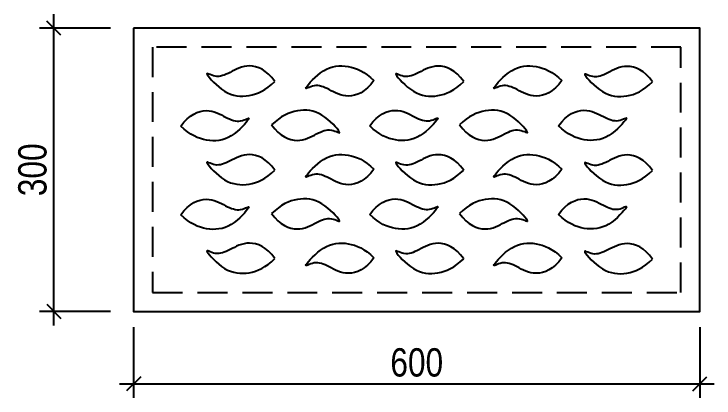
# Model space of a CAD drawing. Header units: feet. Extents: x 0 to 46220, y -100 to 29800.
# Drawn here: x 26982 to 27724, y 22650 to 23057 of the extents above; entities that cross this region are included whole.
import ezdxf

# ---------------------------------------------------------------- set-up
doc = ezdxf.new("R2010")
doc.units = ezdxf.units.FT
doc.header["$MEASUREMENT"] = 0
doc.linetypes.add('HIDDEN2', pattern=[4.762499999999999, 3.175, -1.5875])
doc.layers.get('Defpoints').update_dxf_attribs({"color": 8})
for name, color, linetype in [('1', 1, 'Continuous'), ('VHG-Dim', 140, 'Continuous'), ('VHG-Nap4', 7, 'Continuous'), ('VHG-Thep', 1, 'Continuous')]:
    doc.layers.add(name, color=color, linetype=linetype)
doc.styles.add('VHG-Unicode.Regular', font='arial.ttf', dxfattribs={"width": 0.8})
doc.dimstyles.new('VHG1-15', dxfattribs={"dimscale": 150, "dimtxt": 0.2, "dimasz": 0.1, "dimexe": 0.1, "dimexo": 0.1, "dimgap": 0.05, "dimtad": 1, "dimdec": 0, "dimzin": 0, "dimdsep": 46, "dimtxsty": 'VHG-Unicode.Regular', "dimblk": 'OBLIQUE', "dimcen": 0.1, "dimdle": 0.1, "dimclrd": 140, "dimclre": 140, "dimclrt": 7, "dimaunit": 1, "dimadec": 3, "dimazin": 0, "dimtfac": 1, "dimtdec": 0, "dimtix": 1, "dimtofl": 0, "dimtmove": 0, "dimatfit": 3, "dimldrblk": 'DOTSMALL', "dimfxl": 0.4, "dimfxlon": 1, "dimtolj": 1, "dimtzin": 0, "dimarcsym": 0})

# ---------------------------------------------------------------- blocks, each defined once
blk = doc.blocks.new('_Oblique')
at = {"layer": 'VHG-Dim', "linetype": 'ByBlock', "lineweight": -2}
blk.add_line((-0.5, -0.5), (0.5, 0.5), dxfattribs=at)
blk = doc.blocks.new('*D389')
at = {"layer": 'Defpoints', "color": 0, "transparency": 16777216}
for p in [(27108.77238412201, 22741.54922837671), (27708.77238412201, 22741.54922837671), (27708.77238412201, 22664.81984235905)]:
    blk.add_point(p, dxfattribs=at)
at = {"layer": 'VHG-Dim', "color": 140, "lineweight": -2, "transparency": 16777216}
for p, q in [((27108.77238412201, 22724.81984235905), (27108.77238412201, 22649.81984235905)), ((27708.77238412201, 22724.81984235905), (27708.77238412201, 22649.81984235905)), ((27093.77238412201, 22664.81984235905), (27723.77238412201, 22664.81984235905))]:
    blk.add_line(p, q, dxfattribs=at)
at = {"layer": 'VHG-Dim', "color": 140, "lineweight": -2, "transparency": 16777216, "xscale": 15, "yscale": 15, "zscale": 15, "rotation": 180}
blk.add_blockref('_Oblique', (27108.77238412201, 22664.81984235905), dxfattribs=at)
at = {"layer": 'VHG-Dim', "color": 140, "lineweight": -2, "transparency": 16777216, "xscale": 15, "yscale": 15, "zscale": 15}
blk.add_blockref('_Oblique', (27708.77238412201, 22664.81984235905), dxfattribs=at)
at = {"layer": 'VHG-Dim', "color": 7, "transparency": 16777216, "insert": (27408.77238412201, 22687.31984235905), "char_height": 30, "attachment_point": 5, "style": 'VHG-Unicode.Regular'}
blk.add_mtext('\\A1;600', dxfattribs=at)
blk = doc.blocks.new('_DotSmall')
at = {"layer": 'VHG-Thep', "linetype": 'ByBlock', "const_width": 0.5}
blk.add_lwpolyline([(-0.0625, 0, 1), (0.0625, 0, 1)], format="xyb", close=True, dxfattribs=at)
blk = doc.blocks.new('VIN.TNM.CX.500x200.MB')
at = {"layer": 'VHG-Nap4'}
blk.add_lwpolyline([(-300, 150.0000000000291), (-300, -149.9999999999709), (300, -149.9999999999709), (300, 150.0000000000291)], close=True, dxfattribs=at)
at = {"layer": 'VHG-Nap4', "linetype": 'HIDDEN2', "ltscale": 10}
blk.add_lwpolyline([(-280, 130.0000000000291), (-280, -129.9999999999709), (280, -129.9999999999709), (280, 130.0000000000291)], close=True, dxfattribs=at)
at = {"layer": 'VHG-Nap4'}
for points in [[(-150.2885964552406, 93.57407164367032), (-153.6152028695215, 97.82238513699849), (-157.0195904802531, 101.3415005654388), (-160.4679554100148, 104.1824351828836), (-163.9264937804546, 106.3962062436913), (-167.3614017141517, 108.0338310017542), (-170.7388753332198, 109.1463267111976), (-174.0251107600052, 109.7847106259142), (-177.1863041168544, 110.0000000000291), (-180.1961626969278, 109.8443289776624), (-183.0584384787362, 109.3742992603511), (-185.784394612303, 108.6476294403255), (-188.3852942471858, 107.7220381088846), (-190.8724005334079, 106.6552438584913), (-193.2569766202942, 105.5049652804446), (-195.5502856581006, 104.328920966509), (-197.7635907961521, 103.184829508682), (-199.9075993627775, 102.1245143155393), (-201.990795399528, 101.1762180635997), (-204.0211071267258, 100.3622882468917), (-206.0064627639949, 99.70507235827972), (-207.9547905318905, 99.22691789179225), (-209.8740186502691, 98.95017234099214), (-211.7720753392205, 98.89718319897656), (-213.656888818834, 99.09029795977403), (-215.5222865992691, 99.52965565634076), (-217.3056933523621, 100.1265614803706), (-218.9304330400191, 100.7701121627179), (-220.3198296239134, 101.3494044347026), (-221.3972070659511, 101.753535027412), (-222.0858893280383, 101.8716006721661), (-222.3092003720812, 101.5926980995864), (-221.990464159986, 100.8059240412258), (-221.0781717984937, 99.4401393509761), (-219.6214829727542, 97.58326137348195), (-217.6947245127521, 95.36297157572699), (-215.3722232491709, 92.90695142516051), (-212.7283060115296, 90.34288238923182), (-209.8372996302787, 87.79844593539019), (-206.773530935403, 85.40132353061927), (-203.61132675712, 83.27919664236833), (-200.4130887282081, 81.53472625443828), (-197.1935176928528, 80.17049141650205), (-193.9553892982658, 79.16405069481698), (-190.7014791914262, 78.49296265564044), (-187.4345630193129, 78.13478586476413), (-184.157416428905, 78.06707888867822), (-180.8728150671814, 78.26740029340726), (-177.5835345813539, 78.7133086452086), (-174.2901136584114, 79.39241199873504), (-170.9841431467794, 80.33251636315254), (-167.6549769344274, 81.57147723602247), (-164.2919689097907, 83.14715011490625), (-160.8844729613047, 85.0973904975981), (-157.4218429771718, 87.46005388142657), (-153.8934328458272, 90.27299576418591), (-150.2885964552406, 93.57407164367032)], [(-45.37660314911045, 94.493007245037), (-48.70320956339128, 90.244693751476), (-52.10759717412293, 86.72557832303573), (-55.55596210365184, 83.88464370559086), (-59.01450047409162, 81.67087264478323), (-62.44940840778872, 80.03324788672035), (-65.8268820270896, 78.92075217750971), (-69.11311745387502, 78.28236826279317), (-72.27431081049144, 78.0670788884454), (-75.28416939056478, 78.22274991081213), (-78.14644517260604, 78.69277962812339), (-80.87240130617283, 79.41944944814895), (-83.47330094105564, 80.34504077958991), (-85.96040722704493, 81.41183503021603), (-88.34498331416398, 82.56211360826273), (-90.63829235173762, 83.73815792196547), (-92.85159748978913, 84.88224938002531), (-94.99560605641454, 85.94256457316806), (-97.078802093165, 86.89086082487484), (-99.10911382036284, 87.7047906415828), (-101.0944694578648, 88.36200653019478), (-103.0427972257603, 88.84016099668224), (-104.962025344139, 89.11690654748236), (-106.8600820330903, 89.16989568949793), (-108.744895512471, 88.97678092870046), (-110.610293293139, 88.53742323213373), (-112.393700046232, 87.94051740833675), (-114.0184397336561, 87.29696672598948), (-115.4078363175504, 86.7176744537719), (-116.4852137595881, 86.31354386129533), (-117.1738960216753, 86.19547821654123), (-117.3972070659511, 86.47438078888808), (-117.0784708538558, 87.26115484724869), (-116.1661784921307, 88.6269395374984), (-114.7094896663912, 90.48381751499255), (-112.782731206622, 92.70410731298034), (-110.4602299428079, 95.16012746331398), (-107.8163127053995, 97.72419649924268), (-104.9253063239157, 100.2686329530843), (-101.86153762904, 102.6657553580881), (-98.69933345075697, 104.7878822461062), (-95.5010954218451, 106.532352634269), (-92.2815243867226, 107.8965874719725), (-89.04339599213563, 108.9030281936575), (-85.78948588506319, 109.5741162330669), (-82.52256971294992, 109.9322930239432), (-79.24542312254198, 110.0000000000291), (-75.96082176081836, 109.7996785953001), (-72.67154127499089, 109.3537702434987), (-69.37812035228126, 108.6746668899723), (-66.07214984041639, 107.7345625255548), (-62.74298362806439, 106.4956016526849), (-59.37997560366057, 104.9199287738011), (-55.97247965517454, 102.9696883911092), (-52.50984967104159, 100.6070250072808), (-48.98143953946419, 97.79408312428859), (-45.37660314911045, 94.493007245037)], [(49.77668895595707, 93.41323471584474), (46.45008254167624, 97.6615482091729), (43.04569493071176, 101.1806636376132), (39.59733000118285, 104.0215982552909), (36.13879163074307, 106.2353693158657), (32.70388369704597, 107.8729940739286), (29.32641007774509, 108.985489783372), (26.04017465095967, 109.6238736980886), (22.87898129434325, 109.8391630724363), (19.86912271426991, 109.6834920498368), (17.00684693246149, 109.2134623325255), (14.28089079866186, 108.4867925125), (11.67999116377905, 107.5612011812918), (9.192884877789766, 106.4944069306657), (6.808308790670708, 105.344128352619), (4.514999753097072, 104.1680840386834), (2.301694615045562, 103.0239925808564), (0.1576860484201461, 101.9636773877137), (-1.925509988330305, 101.0153811360069), (-3.955821715528145, 100.2014513190661), (-5.941177353030071, 99.54423543068697), (-7.889505120925605, 99.0660809641995), (-9.808733239304274, 98.78933541316655), (-11.7067899282556, 98.73634627138381), (-13.59160340763628, 98.92946103218128), (-15.45700118830428, 99.36881872874801), (-17.24040794139728, 99.965724552545), (-18.86514762882143, 100.6092752348923), (-20.2545442127157, 101.188567506877), (-21.33192165475339, 101.5926980995864), (-22.02060391684063, 101.7107637441077), (-22.24391496088356, 101.4318611717608), (-21.92517874902114, 100.6450871136331), (-21.01288638729602, 99.27930242338334), (-19.55619756155647, 97.42242444565636), (-17.62943910178728, 95.2021346479014), (-15.30693783797324, 92.74611449756776), (-12.66302060033195, 90.18204546163906), (-9.77201421908103, 87.6376090075646), (-6.708245524205267, 85.24048660279368), (-3.546041345922276, 83.11835971454275), (-0.3478033170104027, 81.3738893266127), (2.871767718344927, 80.00965448867646), (6.109896112699062, 79.0032137669914), (9.363806219771504, 78.33212572758202), (12.63072239188477, 77.97394893693854), (15.90786898229271, 77.90624196085264), (19.19247034401633, 78.10656336558168), (22.4817508298438, 78.55247171738301), (25.77517175278626, 79.23157507090946), (29.0811422644183, 80.17167943532695), (32.4103084767703, 81.41064030819689), (35.77331650117412, 82.98631318708067), (39.18081244989298, 84.93655356953968), (42.64344243402593, 87.29921695360099), (46.1718525653705, 90.11215883636032), (49.77668895595707, 93.41323471584474)], [(153.7766889559571, 94.493007245037), (150.4500825416762, 90.244693751476), (147.0456949307118, 86.72557832303573), (143.5973300011829, 83.88464370559086), (140.1387916307431, 81.67087264478323), (136.703883697046, 80.03324788672035), (133.3264100777451, 78.92075217750971), (130.0401746509597, 78.28236826279317), (126.8789812943432, 78.0670788884454), (123.8691227142699, 78.22274991081213), (121.0068469324615, 78.69277962812339), (118.2808907986619, 79.41944944814895), (115.6799911637791, 80.34504077958991), (113.1928848777898, 81.41183503021603), (110.8083087906707, 82.56211360826273), (108.5149997530971, 83.73815792196547), (106.3016946150456, 84.88224938002531), (104.1576860484201, 85.94256457316806), (102.0744900116697, 86.89086082487484), (100.0441782844719, 87.7047906415828), (98.05882264696993, 88.36200653019478), (96.1104948790744, 88.84016099668224), (94.19126676069573, 89.11690654748236), (92.2932100717444, 89.16989568949793), (90.40839659236372, 88.97678092870046), (88.54299881169572, 88.53742323213373), (86.75959205860272, 87.94051740833675), (85.13485237117857, 87.29696672598948), (83.7454557872843, 86.7176744537719), (82.66807834524661, 86.31354386129533), (81.97939608315937, 86.19547821654123), (81.75608503911644, 86.47438078888808), (82.07482125097886, 87.26115484724869), (82.98711361270398, 88.6269395374984), (84.44380243844353, 90.48381751499255), (86.37056089821272, 92.70410731298034), (88.69306216202676, 95.16012746331398), (91.33697939966805, 97.72419649924268), (94.22798578091897, 100.2686329530843), (97.29175447579473, 102.6657553580881), (100.4539586540777, 104.7878822461062), (103.6521966829896, 106.532352634269), (106.8717677183449, 107.8965874719725), (110.1098961126991, 108.9030281936575), (113.3638062197715, 109.5741162330669), (116.6307223918848, 109.9322930239432), (119.9078689822927, 110.0000000000291), (123.1924703440163, 109.7996785953001), (126.4817508298438, 109.3537702434987), (129.7751717527863, 108.6746668899723), (133.0811422644183, 107.7345625255548), (136.4103084767703, 106.4956016526849), (139.7733165011741, 104.9199287738011), (143.180812449893, 102.9696883911092), (146.6434424340259, 100.6070250072808), (150.1718525653705, 97.79408312428859), (153.7766889559571, 94.493007245037)], [(250, 93.13433214349789), (246.6733935857192, 97.38264563682606), (243.2690059747547, 100.9017610652663), (239.8206410452258, 103.7426956827112), (236.362102674786, 105.9564667435188), (232.9271947410889, 107.5940915015817), (229.5497211220209, 108.7065872107923), (226.2634856952354, 109.3449711257417), (223.1022923383862, 109.5602604998567), (220.0924337583128, 109.4045894774899), (217.2301579765044, 108.9345597601787), (214.5042018429376, 108.2078899401531), (211.903302207822, 107.2822986087122), (209.4161959218327, 106.2155043583189), (207.0316198349465, 105.0652257800393), (204.73831079714, 103.8891814663366), (202.5250056590885, 102.7450900085096), (200.3809970924631, 101.6847748153668), (198.2978010557126, 100.7364785634272), (196.2674893285148, 99.92254874671926), (194.2821336912457, 99.26533285810729), (192.3338059233502, 98.78717839161982), (190.4145778049715, 98.5104328408197), (188.5165211160202, 98.45744369880413), (186.6317076364066, 98.6505584596016), (184.7663098559715, 99.08991615616833), (182.9829031028785, 99.68682198019815), (181.3581634152215, 100.3303726625454), (179.9687668313272, 100.9096649345302), (178.8913893892895, 101.3137955272396), (178.2027071272023, 101.4318611717608), (177.9793960831594, 101.152958599414), (178.2981322952546, 100.3661845410534), (179.2104246567469, 99.00039985080366), (180.6671134824865, 97.14352187330951), (182.5938719422556, 94.92323207555455), (184.9163732060697, 92.46721192498808), (187.560290443711, 89.90314288905938), (190.4512968249619, 87.35870643521775), (193.5150655198377, 84.96158403044683), (196.6772696981207, 82.8394571421959), (199.8755077270325, 81.09498675426585), (203.0950787623879, 79.73075191632961), (206.3332071569748, 78.72431119464454), (209.5871172638144, 78.053223155468), (212.8540334359277, 77.69504636459169), (216.1311800263356, 77.62733938827296), (219.4157813880593, 77.82766079323483), (222.7050618738867, 78.27356914503616), (225.9984827968292, 78.9526724985626), (229.3044533084612, 79.8927768629801), (232.6336195208132, 81.13173773561721), (235.9966275454499, 82.70741061473382), (239.4041234939359, 84.65765099742566), (242.8667534780689, 87.02031438102131), (246.3951636094134, 89.83325626401347), (250, 93.13433214349789)], [(-250, 46.21057055241545), (-246.6733935857192, 50.45888404574362), (-243.2690059747547, 53.97799947418389), (-239.8206410452258, 56.81893409162876), (-236.362102674786, 59.03270515243639), (-232.9271947410889, 60.67032991049928), (-229.5497211220209, 61.78282561970991), (-226.2634856952354, 62.42120953465928), (-223.1022923383862, 62.63649890877423), (-220.0924337583128, 62.4808278864075), (-217.2301579765044, 62.01079816909623), (-214.5042018429376, 61.28412834907067), (-211.903302207822, 60.35853701762971), (-209.4161959218327, 59.29174276723643), (-207.0316198349465, 58.14146418895689), (-204.73831079714, 56.96541987525416), (-202.5250056590885, 55.82132841742714), (-200.3809970924631, 54.7610132242844), (-198.2978010557126, 53.81271697234479), (-196.2674893285148, 52.99878715563682), (-194.2821336912457, 52.34157126702485), (-192.3338059233502, 51.86341680053738), (-190.4145778049715, 51.58667124973726), (-188.5165211160202, 51.53368210772169), (-186.6317076364066, 51.72679686851916), (-184.7663098559715, 52.16615456508589), (-182.9829031028785, 52.76306038911571), (-181.3581634152215, 53.40661107146298), (-179.9687668313272, 53.98590334344772), (-178.8913893892895, 54.39003393615712), (-178.2027071272023, 54.50809958067839), (-177.9793960831594, 54.22919700833154), (-178.2981322952546, 53.44242294997093), (-179.2104246567469, 52.07663825972122), (-180.6671134824865, 50.21976028222707), (-182.5938719422556, 47.99947048447211), (-184.9163732060697, 45.54345033390564), (-187.560290443711, 42.97938129797694), (-190.4512968249619, 40.43494484413532), (-193.5150655198377, 38.03782243936439), (-196.6772696981207, 35.91569555111346), (-199.8755077270325, 34.17122516318341), (-203.0950787623879, 32.80699032524717), (-206.3332071569748, 31.8005496035621), (-209.5871172638144, 31.12946156438556), (-212.8540334359277, 30.77128477350925), (-216.1311800263356, 30.70357779719052), (-219.4157813880593, 30.90389920215239), (-222.7050618738867, 31.34980755395372), (-225.9984827968292, 32.02891090748017), (-229.3044533084612, 32.96901527189766), (-232.6336195208132, 34.20797614453477), (-235.9966275454499, 35.78364902365138), (-239.4041234939359, 37.73388940634322), (-242.8667534780689, 40.09655278993887), (-246.3951636094134, 42.90949467293103), (-250, 46.21057055241545)], [(-153.7766889559571, 47.56924565395457), (-150.4500825416762, 43.32093216039357), (-147.0456949307118, 39.80181673195329), (-143.5973300011829, 36.96088211450842), (-140.1387916307431, 34.74711105370079), (-136.703883697046, 33.10948629563791), (-133.3264100777451, 31.99699058642727), (-130.0401746509597, 31.35860667171073), (-126.8789812943432, 31.14331729736296), (-123.8691227142699, 31.29898831972969), (-121.0068469324615, 31.76901803704095), (-118.2808907986619, 32.49568785706651), (-115.6799911637791, 33.42127918850747), (-113.1928848777898, 34.48807343913359), (-110.8083087906707, 35.6383520171803), (-108.5149997530971, 36.81439633088303), (-106.3016946150456, 37.95848778894288), (-104.1576860484201, 39.01880298208562), (-102.0744900116697, 39.9670992337924), (-100.0441782844719, 40.78102905050036), (-98.05882264696993, 41.43824493911234), (-96.1104948790744, 41.9163994055998), (-94.19126676069573, 42.19314495639992), (-92.2932100717444, 42.2461340984155), (-90.40839659236372, 42.05301933761803), (-88.54299881169572, 41.61366164105129), (-86.75959205860272, 41.01675581725431), (-85.13485237117857, 40.37320513490704), (-83.7454557872843, 39.79391286268947), (-82.66807834524661, 39.38978227021289), (-81.97939608315937, 39.27171662545879), (-81.75608503911644, 39.55061919780564), (-82.07482125097886, 40.33739325616625), (-82.98711361270398, 41.70317794641596), (-84.44380243844353, 43.56005592391011), (-86.37056089821272, 45.7803457218979), (-88.69306216202676, 48.23636587223154), (-91.33697939966805, 50.80043490816024), (-94.22798578091897, 53.34487136200187), (-97.29175447579473, 55.74199376700562), (-100.4539586540777, 57.86412065502373), (-103.6521966829896, 59.60859104318661), (-106.8717677183449, 60.97282588089001), (-110.1098961126991, 61.97926660257508), (-113.3638062197715, 62.65035464198445), (-116.6307223918848, 63.00853143286076), (-119.9078689822927, 63.07623840894667), (-123.1924703440163, 62.87591700421763), (-126.4817508298438, 62.43000865241629), (-129.7751717527863, 61.75090529888985), (-133.0811422644183, 60.81080093447235), (-136.4103084767703, 59.57184006160242), (-139.7733165011741, 57.99616718271864), (-143.180812449893, 56.04592680002679), (-146.6434424340259, 53.68326341619832), (-150.1718525653705, 50.87032153320615), (-153.7766889559571, 47.56924565395457)], [(-49.77668895595707, 46.4894731247623), (-46.45008254167624, 50.73778661809047), (-43.04569493071176, 54.25690204653074), (-39.59733000118285, 57.09783666420844), (-36.13879163074307, 59.31160772478324), (-32.70388369704597, 60.94923248284613), (-29.32641007774509, 62.06172819228959), (-26.04017465095967, 62.70011210700613), (-22.87898129434325, 62.91540148135391), (-19.86912271426991, 62.75973045875435), (-17.00684693246149, 62.28970074144308), (-14.28089079866186, 61.56303092141752), (-11.67999116377905, 60.6374395902094), (-9.192884877789766, 59.57064533958328), (-6.808308790670708, 58.42036676153657), (-4.514999753097072, 57.24432244760101), (-2.301694615045562, 56.10023098977399), (-0.1576860484201461, 55.03991579663125), (1.925509988330305, 54.09161954492447), (3.955821715528145, 53.27768972798367), (5.941177353030071, 52.62047383960453), (7.889505120925605, 52.14231937311706), (9.808733239304274, 51.86557382208412), (11.7067899282556, 51.81258468030137), (13.59160340763628, 52.00569944109884), (15.45700118830428, 52.44505713766557), (17.24040794139728, 53.04196296146256), (18.86514762882143, 53.68551364380983), (20.2545442127157, 54.26480591579457), (21.33192165475339, 54.66893650850398), (22.02060391684063, 54.78700215302524), (22.24391496088356, 54.50809958067839), (21.92517874902114, 53.72132552255061), (21.01288638729602, 52.3555408323009), (19.55619756155647, 50.49866285457392), (17.62943910178728, 48.27837305681896), (15.30693783797324, 45.82235290648532), (12.66302060033195, 43.25828387055662), (9.77201421908103, 40.71384741648217), (6.708245524205267, 38.31672501171124), (3.546041345922276, 36.19459812346031), (0.3478033170104027, 34.45012773553026), (-2.871767718344927, 33.08589289759402), (-6.109896112699062, 32.07945217590895), (-9.363806219771504, 31.40836413649959), (-12.63072239188477, 31.0501873458561), (-15.90786898229271, 30.9824803697702), (-19.19247034401633, 31.18280177449924), (-22.4817508298438, 31.62871012630058), (-25.77517175278626, 32.30781347982702), (-29.0811422644183, 33.24791784424451), (-32.4103084767703, 34.48687871711445), (-35.77331650117412, 36.06255159599823), (-39.18081244989298, 38.01279197845724), (-42.64344243402593, 40.37545536251855), (-46.1718525653705, 43.18839724527788), (-49.77668895595707, 46.4894731247623)], [(45.37660314911045, 47.56924565395457), (48.70320956339128, 43.32093216039357), (52.10759717412293, 39.80181673195329), (55.55596210365184, 36.96088211450842), (59.01450047409162, 34.74711105370079), (62.44940840778872, 33.10948629563791), (65.8268820270896, 31.99699058642727), (69.11311745387502, 31.35860667171073), (72.27431081049144, 31.14331729736296), (75.28416939056478, 31.29898831972969), (78.14644517260604, 31.76901803704095), (80.87240130617283, 32.49568785706651), (83.47330094105564, 33.42127918850747), (85.96040722704493, 34.48807343913359), (88.34498331416398, 35.6383520171803), (90.63829235173762, 36.81439633088303), (92.85159748978913, 37.95848778894288), (94.99560605641454, 39.01880298208562), (97.078802093165, 39.9670992337924), (99.10911382036284, 40.78102905050036), (101.0944694578648, 41.43824493911234), (103.0427972257603, 41.9163994055998), (104.962025344139, 42.19314495639992), (106.8600820330903, 42.2461340984155), (108.744895512471, 42.05301933761803), (110.610293293139, 41.61366164105129), (112.393700046232, 41.01675581725431), (114.0184397336561, 40.37320513490704), (115.4078363175504, 39.79391286268947), (116.4852137595881, 39.38978227021289), (117.1738960216753, 39.27171662545879), (117.3972070659511, 39.55061919780564), (117.0784708538558, 40.33739325616625), (116.1661784921307, 41.70317794641596), (114.7094896663912, 43.56005592391011), (112.782731206622, 45.7803457218979), (110.4602299428079, 48.23636587223154), (107.8163127053995, 50.80043490816024), (104.9253063239157, 53.34487136200187), (101.86153762904, 55.74199376700562), (98.69933345075697, 57.86412065502373), (95.5010954218451, 59.60859104318661), (92.2815243867226, 60.97282588089001), (89.04339599213563, 61.97926660257508), (85.78948588506319, 62.65035464198445), (82.52256971294992, 63.00853143286076), (79.24542312254198, 63.07623840894667), (75.96082176081836, 62.87591700421763), (72.67154127499089, 62.43000865241629), (69.37812035228126, 61.75090529888985), (66.07214984041639, 60.81080093447235), (62.74298362806439, 59.57184006160242), (59.37997560366057, 57.99616718271864), (55.97247965517454, 56.04592680002679), (52.50984967104159, 53.68326341619832), (48.98143953946419, 50.87032153320615), (45.37660314911045, 47.56924565395457)], [(150.2885964552406, 46.65031005258788), (153.6152028695215, 50.89862354591605), (157.0195904802531, 54.41773897435633), (160.4679554100148, 57.2586735918012), (163.9264937804546, 59.47244465260883), (167.3614017141517, 61.11006941067171), (170.7388753332198, 62.22256512011518), (174.0251107600052, 62.86094903483172), (177.1863041168544, 63.07623840894667), (180.1961626969278, 62.92056738657993), (183.0584384787362, 62.45053766926867), (185.784394612303, 61.72386784924311), (188.3852942471858, 60.79827651780215), (190.8724005334079, 59.73148226740886), (193.2569766202942, 58.58120368936216), (195.5502856581006, 57.40515937542659), (197.7635907961521, 56.26106791759958), (199.9075993627775, 55.20075272445683), (201.990795399528, 54.25245647251722), (204.0211071267258, 53.43852665580926), (206.0064627639949, 52.78131076719728), (207.9547905318905, 52.30315630070982), (209.8740186502691, 52.0264107499097), (211.7720753392205, 51.97342160789412), (213.656888818834, 52.1665363686916), (215.5222865992691, 52.60589406525833), (217.3056933523621, 53.20279988928814), (218.9304330400191, 53.84635057163541), (220.3198296239134, 54.42564284362015), (221.3972070659511, 54.82977343632956), (222.0858893280383, 54.94783908108366), (222.3092003720812, 54.66893650850398), (221.990464159986, 53.88216245014337), (221.0781717984937, 52.51637775989366), (219.6214829727542, 50.65949978239951), (217.6947245127521, 48.43920998464455), (215.3722232491709, 45.98318983407808), (212.7283060115296, 43.41912079814938), (209.8372996302787, 40.87468434430775), (206.773530935403, 38.47756193953683), (203.61132675712, 36.35543505128589), (200.4130887282081, 34.61096466335584), (197.1935176928528, 33.24672982541961), (193.9553892982658, 32.24028910373454), (190.7014791914262, 31.569201064558), (187.4345630193129, 31.21102427368169), (184.157416428905, 31.14331729759579), (180.8728150671814, 31.34363870232482), (177.5835345813539, 31.78954705412616), (174.2901136584114, 32.4686504076526), (170.9841431467794, 33.4087547720701), (167.6549769344274, 34.64771564494004), (164.2919689097907, 36.22338852382381), (160.8844729613047, 38.17362890651566), (157.4218429771718, 40.53629229034414), (153.8934328458272, 43.34923417310347), (150.2885964552406, 46.65031005258788)], [(-150.2885964552406, -0.2734515384945553), (-153.6152028695215, 3.974861954833614), (-157.0195904802531, 7.493977383273887), (-160.4679554100148, 10.33491200071876), (-163.9264937804546, 12.54868306152639), (-167.3614017141517, 14.18630781958927), (-170.7388753332198, 15.29880352903274), (-174.0251107600052, 15.93718744374928), (-177.1863041168544, 16.15247681786423), (-180.1961626969278, 15.99680579549749), (-183.0584384787362, 15.52677607818623), (-185.784394612303, 14.80010625816067), (-188.3852942471858, 13.87451492671971), (-190.8724005334079, 12.80772067632643), (-193.2569766202942, 11.65744209827972), (-195.5502856581006, 10.48139778434415), (-197.7635907961521, 9.337306326517137), (-199.9075993627775, 8.276991133374395), (-201.990795399528, 7.328694881434785), (-204.0211071267258, 6.514765064726816), (-206.0064627639949, 5.857549176114844), (-207.9547905318905, 5.379394709627377), (-209.8740186502691, 5.102649158827262), (-211.7720753392205, 5.049660016811686), (-213.656888818834, 5.242774777609156), (-215.5222865992691, 5.682132474175887), (-217.3056933523621, 6.279038298205705), (-218.9304330400191, 6.922588980552973), (-220.3198296239134, 7.501881252537714), (-221.3972070659511, 7.906011845247122), (-222.0858893280383, 8.024077490001218), (-222.3092003720812, 7.745174917421537), (-221.990464159986, 6.95840085906093), (-221.0781717984937, 5.592616168811219), (-219.6214829727542, 3.735738191317068), (-217.6947245127521, 1.51544839356211), (-215.3722232491709, -0.9405717570043635), (-212.7283060115296, -3.50464079293306), (-209.8372996302787, -6.049077246774687), (-206.773530935403, -8.446199651545612), (-203.61132675712, -10.56832653979654), (-200.4130887282081, -12.31279692772659), (-197.1935176928528, -13.67703176566283), (-193.9553892982658, -14.6834724873479), (-190.7014791914262, -15.35456052652444), (-187.4345630193129, -15.71273731740075), (-184.157416428905, -15.78044429348665), (-180.8728150671814, -15.58012288875761), (-177.5835345813539, -15.13421453695628), (-174.2901136584114, -14.45511118342984), (-170.9841431467794, -13.51500681901234), (-167.6549769344274, -12.2760459461424), (-164.2919689097907, -10.70037306725862), (-160.8844729613047, -8.750132684566779), (-157.4218429771718, -6.387469300738303), (-153.8934328458272, -3.57452741797897), (-150.2885964552406, -0.2734515384945553)], [(-45.37660314911045, 0.6454840628721286), (-48.70320956339128, -3.602829430688871), (-52.10759717412293, -7.121944859129144), (-55.55596210365184, -9.962879476574017), (-59.01450047409162, -12.17665053738165), (-62.44940840778872, -13.81427529544453), (-65.8268820270896, -14.92677100465517), (-69.11311745387502, -15.56515491937171), (-72.27431081049144, -15.78044429371948), (-75.28416939056478, -15.62477327135275), (-78.14644517260604, -15.15474355404149), (-80.87240130617283, -14.42807373401592), (-83.47330094105564, -13.50248240257497), (-85.96040722704493, -12.43568815194885), (-88.34498331416398, -11.28540957390214), (-90.63829235173762, -10.10936526019941), (-92.85159748978913, -8.965273802139563), (-94.99560605641454, -7.904958608996822), (-97.078802093165, -6.956662357290043), (-99.10911382036284, -6.142732540582074), (-101.0944694578648, -5.485516651970102), (-103.0427972257603, -5.007362185482634), (-104.962025344139, -4.730616634682519), (-106.8600820330903, -4.677627492666943), (-108.744895512471, -4.870742253464414), (-110.610293293139, -5.310099950031145), (-112.393700046232, -5.907005773828132), (-114.0184397336561, -6.5505564561754), (-115.4078363175504, -7.129848728392972), (-116.4852137595881, -7.533979320869548), (-117.1738960216753, -7.652044965623645), (-117.3972070659511, -7.373142393276794), (-117.0784708538558, -6.586368334916187), (-116.1661784921307, -5.220583644666476), (-114.7094896663912, -3.363705667172326), (-112.782731206622, -1.143415869184537), (-110.4602299428079, 1.312604281149106), (-107.8163127053995, 3.876673317077802), (-104.9253063239157, 6.421109770919429), (-101.86153762904, 8.818232175923185), (-98.69933345075697, 10.94035906394129), (-95.5010954218451, 12.68482945210417), (-92.2815243867226, 14.04906428980757), (-89.04339599213563, 15.05550501149264), (-85.78948588506319, 15.72659305090201), (-82.52256971294992, 16.08476984177832), (-79.24542312254198, 16.15247681786423), (-75.96082176081836, 15.95215541313519), (-72.67154127499089, 15.50624706133385), (-69.37812035228126, 14.82714370780741), (-66.07214984041639, 13.88703934338992), (-62.74298362806439, 12.64807847051998), (-59.37997560366057, 11.0724055916362), (-55.97247965517454, 9.122165208944352), (-52.50984967104159, 6.759501825115876), (-48.98143953946419, 3.946559942123713), (-45.37660314911045, 0.6454840628721286)], [(49.77668895595707, -0.4342884663201403), (46.45008254167624, 3.814025027008029), (43.04569493071176, 7.333140455448302), (39.59733000118285, 10.17407507312601), (36.13879163074307, 12.3878461337008), (32.70388369704597, 14.02547089176369), (29.32641007774509, 15.13796660120715), (26.04017465095967, 15.7763505159237), (22.87898129434325, 15.99163989027147), (19.86912271426991, 15.83596886767191), (17.00684693246149, 15.36593915036065), (14.28089079866186, 14.63926933033508), (11.67999116377905, 13.71367799912696), (9.192884877789766, 12.64688374850084), (6.808308790670708, 11.49660517045413), (4.514999753097072, 10.32056085651857), (2.301694615045562, 9.176469398691552), (0.1576860484201461, 8.11615420554881), (-1.925509988330305, 7.167857953842031), (-3.955821715528145, 6.353928136901231), (-5.941177353030071, 5.69671224852209), (-7.889505120925605, 5.218557782034623), (-9.808733239304274, 4.941812231001677), (-11.7067899282556, 4.888823089218931), (-13.59160340763628, 5.081937850016402), (-15.45700118830428, 5.521295546583133), (-17.24040794139728, 6.11820137038012), (-18.86514762882143, 6.761752052727388), (-20.2545442127157, 7.341044324712129), (-21.33192165475339, 7.745174917421537), (-22.02060391684063, 7.863240561942803), (-22.24391496088356, 7.584337989595952), (-21.92517874902114, 6.797563931468176), (-21.01288638729602, 5.431779241218464), (-19.55619756155647, 3.574901263491483), (-17.62943910178728, 1.354611465736525), (-15.30693783797324, -1.101408684597118), (-12.66302060033195, -3.665477720525814), (-9.77201421908103, -6.209914174600272), (-6.708245524205267, -8.607036579371197), (-3.546041345922276, -10.72916346762213), (-0.3478033170104027, -12.47363385555218), (2.871767718344927, -13.83786869348842), (6.109896112699062, -14.84430941517348), (9.363806219771504, -15.51539745458285), (12.63072239188477, -15.87357424522634), (15.90786898229271, -15.94128122131224), (19.19247034401633, -15.7409598165832), (22.4817508298438, -15.29505146478186), (25.77517175278626, -14.61594811125542), (29.0811422644183, -13.67584374683793), (32.4103084767703, -12.43688287396799), (35.77331650117412, -10.86120999508421), (39.18081244989298, -8.910969612625195), (42.64344243402593, -6.548306228563888), (46.1718525653705, -3.735364345804555), (49.77668895595707, -0.4342884663201403)], [(153.7766889559571, 0.6454840628721286), (150.4500825416762, -3.602829430688871), (147.0456949307118, -7.121944859129144), (143.5973300011829, -9.962879476574017), (140.1387916307431, -12.17665053738165), (136.703883697046, -13.81427529544453), (133.3264100777451, -14.92677100465517), (130.0401746509597, -15.56515491937171), (126.8789812943432, -15.78044429371948), (123.8691227142699, -15.62477327135275), (121.0068469324615, -15.15474355404149), (118.2808907986619, -14.42807373401592), (115.6799911637791, -13.50248240257497), (113.1928848777898, -12.43568815194885), (110.8083087906707, -11.28540957390214), (108.5149997530971, -10.10936526019941), (106.3016946150456, -8.965273802139563), (104.1576860484201, -7.904958608996822), (102.0744900116697, -6.956662357290043), (100.0441782844719, -6.142732540582074), (98.05882264696993, -5.485516651970102), (96.1104948790744, -5.007362185482634), (94.19126676069573, -4.730616634682519), (92.2932100717444, -4.677627492666943), (90.40839659236372, -4.870742253464414), (88.54299881169572, -5.310099950031145), (86.75959205860272, -5.907005773828132), (85.13485237117857, -6.5505564561754), (83.7454557872843, -7.129848728392972), (82.66807834524661, -7.533979320869548), (81.97939608315937, -7.652044965623645), (81.75608503911644, -7.373142393276794), (82.07482125097886, -6.586368334916187), (82.98711361270398, -5.220583644666476), (84.44380243844353, -3.363705667172326), (86.37056089821272, -1.143415869184537), (88.69306216202676, 1.312604281149106), (91.33697939966805, 3.876673317077802), (94.22798578091897, 6.421109770919429), (97.29175447579473, 8.818232175923185), (100.4539586540777, 10.94035906394129), (103.6521966829896, 12.68482945210417), (106.8717677183449, 14.04906428980757), (110.1098961126991, 15.05550501149264), (113.3638062197715, 15.72659305090201), (116.6307223918848, 16.08476984177832), (119.9078689822927, 16.15247681786423), (123.1924703440163, 15.95215541313519), (126.4817508298438, 15.50624706133385), (129.7751717527863, 14.82714370780741), (133.0811422644183, 13.88703934338992), (136.4103084767703, 12.64807847051998), (139.7733165011741, 11.0724055916362), (143.180812449893, 9.122165208944352), (146.6434424340259, 6.759501825115876), (150.1718525653705, 3.946559942123713), (153.7766889559571, 0.6454840628721286)], [(250, -0.7131910386669915), (246.6733935857192, 3.535122454661177), (243.2690059747547, 7.05423788310145), (239.8206410452258, 9.895172500546323), (236.362102674786, 12.10894356135395), (232.9271947410889, 13.74656831941684), (229.5497211220209, 14.85906402862747), (226.2634856952354, 15.49744794357684), (223.1022923383862, 15.71273731769179), (220.0924337583128, 15.55706629532506), (217.2301579765044, 15.08703657801379), (214.5042018429376, 14.36036675798823), (211.903302207822, 13.43477542654728), (209.4161959218327, 12.36798117615399), (207.0316198349465, 11.21770259787445), (204.73831079714, 10.04165828417172), (202.5250056590885, 8.8975668263447), (200.3809970924631, 7.837251633201959), (198.2978010557126, 6.888955381262349), (196.2674893285148, 6.07502556455438), (194.2821336912457, 5.417809675942408), (192.3338059233502, 4.939655209454941), (190.4145778049715, 4.662909658654826), (188.5165211160202, 4.609920516639249), (186.6317076364066, 4.80303527743672), (184.7663098559715, 5.242392974003451), (182.9829031028785, 5.839298798033269), (181.3581634152215, 6.482849480380537), (179.9687668313272, 7.062141752365278), (178.8913893892895, 7.466272345074685), (178.2027071272023, 7.584337989595952), (177.9793960831594, 7.3054354172491), (178.2981322952546, 6.518661358888494), (179.2104246567469, 5.152876668638783), (180.6671134824865, 3.295998691144632), (182.5938719422556, 1.075708893389674), (184.9163732060697, -1.3803112571768), (187.560290443711, -3.944380293105496), (190.4512968249619, -6.488816746947123), (193.5150655198377, -8.885939151718048), (196.6772696981207, -11.00806603996898), (199.8755077270325, -12.75253642789903), (203.0950787623879, -14.11677126583527), (206.3332071569748, -15.12321198752034), (209.5871172638144, -15.79430002669687), (212.8540334359277, -16.15247681757319), (216.1311800263356, -16.22018379389192), (219.4157813880593, -16.01986238893005), (222.7050618738867, -15.57395403712871), (225.9984827968292, -14.89485068360227), (229.3044533084612, -13.95474631918478), (232.6336195208132, -12.71578544654767), (235.9966275454499, -11.14011256743106), (239.4041234939359, -9.189872184739215), (242.8667534780689, -6.82720880114357), (246.3951636094134, -4.014266918151407), (250, -0.7131910386669915)], [(-250, -47.63695262998226), (-246.6733935857192, -43.38863913665409), (-243.2690059747547, -39.86952370821382), (-239.8206410452258, -37.02858909076895), (-236.362102674786, -34.81481802996132), (-232.9271947410889, -33.17719327189843), (-229.5497211220209, -32.0646975626878), (-226.2634856952354, -31.42631364773843), (-223.1022923383862, -31.21102427362348), (-220.0924337583128, -31.36669529599021), (-217.2301579765044, -31.83672501330147), (-214.5042018429376, -32.56339483332704), (-211.903302207822, -33.48898616476799), (-209.4161959218327, -34.55578041516128), (-207.0316198349465, -35.70605899344082), (-204.73831079714, -36.88210330714355), (-202.5250056590885, -38.02619476497057), (-200.3809970924631, -39.08650995811331), (-198.2978010557126, -40.03480621005292), (-196.2674893285148, -40.84873602676089), (-194.2821336912457, -41.50595191537286), (-192.3338059233502, -41.98410638186033), (-190.4145778049715, -42.26085193266044), (-188.5165211160202, -42.31384107467602), (-186.6317076364066, -42.12072631387855), (-184.7663098559715, -41.68136861731182), (-182.9829031028785, -41.084462793282), (-181.3581634152215, -40.44091211093473), (-179.9687668313272, -39.86161983894999), (-178.8913893892895, -39.45748924624058), (-178.2027071272023, -39.33942360171932), (-177.9793960831594, -39.61832617406617), (-178.2981322952546, -40.40510023242678), (-179.2104246567469, -41.77088492267649), (-180.6671134824865, -43.62776290017064), (-182.5938719422556, -45.8480526979256), (-184.9163732060697, -48.30407284849207), (-187.560290443711, -50.86814188442077), (-190.4512968249619, -53.41257833826239), (-193.5150655198377, -55.80970074303332), (-196.6772696981207, -57.93182763128425), (-199.8755077270325, -59.6762980192143), (-203.0950787623879, -61.04053285715054), (-206.3332071569748, -62.0469735788356), (-209.5871172638144, -62.71806161801214), (-212.8540334359277, -63.07623840888846), (-216.1311800263356, -63.14394538520719), (-219.4157813880593, -62.94362398024532), (-222.7050618738867, -62.49771562844398), (-225.9984827968292, -61.81861227491754), (-229.3044533084612, -60.87850791050005), (-232.6336195208132, -59.63954703786294), (-235.9966275454499, -58.06387415874633), (-239.4041234939359, -56.11363377605448), (-242.8667534780689, -53.75097039245884), (-246.3951636094134, -50.93802850946668), (-250, -47.63695262998226)], [(-153.7766889559571, -46.27827752844314), (-150.4500825416762, -50.52659102200414), (-147.0456949307118, -54.04570645044441), (-143.5973300011829, -56.88664106788929), (-140.1387916307431, -59.10041212869692), (-136.703883697046, -60.7380368867598), (-133.3264100777451, -61.85053259597044), (-130.0401746509597, -62.48891651068698), (-126.8789812943432, -62.70420588503475), (-123.8691227142699, -62.54853486266802), (-121.0068469324615, -62.07850514535676), (-118.2808907986619, -61.35183532533119), (-115.6799911637791, -60.42624399389024), (-113.1928848777898, -59.35944974326412), (-110.8083087906707, -58.20917116521741), (-108.5149997530971, -57.03312685151468), (-106.3016946150456, -55.88903539345483), (-104.1576860484201, -54.82872020031209), (-102.0744900116697, -53.88042394860531), (-100.0441782844719, -53.06649413189734), (-98.05882264696993, -52.40927824328537), (-96.1104948790744, -51.9311237767979), (-94.19126676069573, -51.65437822599779), (-92.2932100717444, -51.60138908398221), (-90.40839659236372, -51.79450384477968), (-88.54299881169572, -52.23386154134641), (-86.75959205860272, -52.8307673651434), (-85.13485237117857, -53.47431804749067), (-83.7454557872843, -54.05361031970824), (-82.66807834524661, -54.45774091218482), (-81.97939608315937, -54.57580655693891), (-81.75608503911644, -54.29690398459206), (-82.07482125097886, -53.51012992623146), (-82.98711361270398, -52.14434523598175), (-84.44380243844353, -50.2874672584876), (-86.37056089821272, -48.06717746049981), (-88.69306216202676, -45.61115731016616), (-91.33697939966805, -43.04708827423747), (-94.22798578091897, -40.50265182039584), (-97.29175447579473, -38.10552941539208), (-100.4539586540777, -35.98340252737398), (-103.6521966829896, -34.2389321392111), (-106.8717677183449, -32.87469730150769), (-110.1098961126991, -31.86825657982263), (-113.3638062197715, -31.19716854041326), (-116.6307223918848, -30.83899174953694), (-119.9078689822927, -30.77128477345104), (-123.1924703440163, -30.97160617818008), (-126.4817508298438, -31.41751452998142), (-129.7751717527863, -32.09661788350786), (-133.0811422644183, -33.03672224792535), (-136.4103084767703, -34.27568312079529), (-139.7733165011741, -35.85135599967907), (-143.180812449893, -37.80159638237092), (-146.6434424340259, -40.16425976619939), (-150.1718525653705, -42.97720164919156), (-153.7766889559571, -46.27827752844314)], [(-49.77668895595707, -47.35805005763541), (-46.45008254167624, -43.10973656430724), (-43.04569493071176, -39.59062113586697), (-39.59733000118285, -36.74968651818926), (-36.13879163074307, -34.53591545761446), (-32.70388369704597, -32.89829069955158), (-29.32641007774509, -31.78579499010812), (-26.04017465095967, -31.14741107539157), (-22.87898129434325, -30.9321217010438), (-19.86912271426991, -31.08779272364336), (-17.00684693246149, -31.55782244095462), (-14.28089079866186, -32.28449226098019), (-11.67999116377905, -33.21008359218831), (-9.192884877789766, -34.27687784281443), (-6.808308790670708, -35.42715642086114), (-4.514999753097072, -36.6032007347967), (-2.301694615045562, -37.74729219262372), (-0.1576860484201461, -38.80760738576646), (1.925509988330305, -39.75590363747324), (3.955821715528145, -40.56983345441404), (5.941177353030071, -41.22704934279318), (7.889505120925605, -41.70520380928065), (9.808733239304274, -41.98194936031359), (11.7067899282556, -42.03493850209634), (13.59160340763628, -41.84182374129887), (15.45700118830428, -41.40246604473214), (17.24040794139728, -40.80556022093515), (18.86514762882143, -40.16200953858788), (20.2545442127157, -39.58271726660314), (21.33192165475339, -39.17858667389373), (22.02060391684063, -39.06052102937247), (22.24391496088356, -39.33942360171932), (21.92517874902114, -40.12619765984709), (21.01288638729602, -41.49198235009681), (19.55619756155647, -43.34886032782379), (17.62943910178728, -45.56915012557874), (15.30693783797324, -48.02517027591239), (12.66302060033195, -50.58923931184108), (9.77201421908103, -53.13367576591554), (6.708245524205267, -55.53079817068647), (3.546041345922276, -57.6529250589374), (0.3478033170104027, -59.39739544686745), (-2.871767718344927, -60.76163028480369), (-6.109896112699062, -61.76807100648875), (-9.363806219771504, -62.43915904589812), (-12.63072239188477, -62.79733583654161), (-15.90786898229271, -62.86504281262751), (-19.19247034401633, -62.66472140789847), (-22.4817508298438, -62.21881305609713), (-25.77517175278626, -61.53970970257069), (-29.0811422644183, -60.5996053381532), (-32.4103084767703, -59.36064446528326), (-35.77331650117412, -57.78497158639948), (-39.18081244989298, -55.83473120394046), (-42.64344243402593, -53.47206781987916), (-46.1718525653705, -50.65912593711982), (-49.77668895595707, -47.35805005763541)], [(45.37660314911045, -46.27827752844314), (48.70320956339128, -50.52659102200414), (52.10759717412293, -54.04570645044441), (55.55596210365184, -56.88664106788929), (59.01450047409162, -59.10041212869692), (62.44940840778872, -60.7380368867598), (65.8268820270896, -61.85053259597044), (69.11311745387502, -62.48891651068698), (72.27431081049144, -62.70420588503475), (75.28416939056478, -62.54853486266802), (78.14644517260604, -62.07850514535676), (80.87240130617283, -61.35183532533119), (83.47330094105564, -60.42624399389024), (85.96040722704493, -59.35944974326412), (88.34498331416398, -58.20917116521741), (90.63829235173762, -57.03312685151468), (92.85159748978913, -55.88903539345483), (94.99560605641454, -54.82872020031209), (97.078802093165, -53.88042394860531), (99.10911382036284, -53.06649413189734), (101.0944694578648, -52.40927824328537), (103.0427972257603, -51.9311237767979), (104.962025344139, -51.65437822599779), (106.8600820330903, -51.60138908398221), (108.744895512471, -51.79450384477968), (110.610293293139, -52.23386154134641), (112.393700046232, -52.8307673651434), (114.0184397336561, -53.47431804749067), (115.4078363175504, -54.05361031970824), (116.4852137595881, -54.45774091218482), (117.1738960216753, -54.57580655693891), (117.3972070659511, -54.29690398459206), (117.0784708538558, -53.51012992623146), (116.1661784921307, -52.14434523598175), (114.7094896663912, -50.2874672584876), (112.782731206622, -48.06717746049981), (110.4602299428079, -45.61115731016616), (107.8163127053995, -43.04708827423747), (104.9253063239157, -40.50265182039584), (101.86153762904, -38.10552941539208), (98.69933345075697, -35.98340252737398), (95.5010954218451, -34.2389321392111), (92.2815243867226, -32.87469730150769), (89.04339599213563, -31.86825657982263), (85.78948588506319, -31.19716854041326), (82.52256971294992, -30.83899174953694), (79.24542312254198, -30.77128477345104), (75.96082176081836, -30.97160617818008), (72.67154127499089, -31.41751452998142), (69.37812035228126, -32.09661788350786), (66.07214984041639, -33.03672224792535), (62.74298362806439, -34.27568312079529), (59.37997560366057, -35.85135599967907), (55.97247965517454, -37.80159638237092), (52.50984967104159, -40.16425976619939), (48.98143953946419, -42.97720164919156), (45.37660314911045, -46.27827752844314)], [(150.2885964552406, -47.19721312980982), (153.6152028695215, -42.94889963648166), (157.0195904802531, -39.42978420804138), (160.4679554100148, -36.58884959059651), (163.9264937804546, -34.37507852978888), (167.3614017141517, -32.737453771726), (170.7388753332198, -31.62495806228253), (174.0251107600052, -30.98657414756599), (177.1863041168544, -30.77128477345104), (180.1961626969278, -30.92695579581778), (183.0584384787362, -31.39698551312904), (185.784394612303, -32.1236553331546), (188.3852942471858, -33.04924666459556), (190.8724005334079, -34.11604091498884), (193.2569766202942, -35.26631949303555), (195.5502856581006, -36.44236380697112), (197.7635907961521, -37.58645526479813), (199.9075993627775, -38.64677045794087), (201.990795399528, -39.59506670988048), (204.0211071267258, -40.40899652658845), (206.0064627639949, -41.06621241520043), (207.9547905318905, -41.54436688168789), (209.8740186502691, -41.82111243248801), (211.7720753392205, -41.87410157450358), (213.656888818834, -41.68098681370611), (215.5222865992691, -41.24162911713938), (217.3056933523621, -40.64472329310956), (218.9304330400191, -40.0011726107623), (220.3198296239134, -39.42188033877756), (221.3972070659511, -39.01774974606815), (222.0858893280383, -38.89968410131405), (222.3092003720812, -39.17858667389373), (221.990464159986, -39.96536073225434), (221.0781717984937, -41.33114542250405), (219.6214829727542, -43.1880233999982), (217.6947245127521, -45.40831319775316), (215.3722232491709, -47.86433334831963), (212.7283060115296, -50.42840238424833), (209.8372996302787, -52.97283883808996), (206.773530935403, -55.36996124286088), (203.61132675712, -57.49208813111181), (200.4130887282081, -59.23655851904186), (197.1935176928528, -60.6007933569781), (193.9553892982658, -61.60723407866317), (190.7014791914262, -62.27832211783971), (187.4345630193129, -62.63649890871602), (184.157416428905, -62.70420588480192), (180.8728150671814, -62.50388448007288), (177.5835345813539, -62.05797612827155), (174.2901136584114, -61.3788727747451), (170.9841431467794, -60.43876841032761), (167.6549769344274, -59.19980753745767), (164.2919689097907, -57.62413465857389), (160.8844729613047, -55.67389427588205), (157.4218429771718, -53.31123089205357), (153.8934328458272, -50.49828900929424), (150.2885964552406, -47.19721312980982)], [(-150.2885964552406, -94.12097472089226), (-153.6152028695215, -89.8726612275641), (-157.0195904802531, -86.35354579912382), (-160.4679554100148, -83.51261118167895), (-163.9264937804546, -81.29884012087132), (-167.3614017141517, -79.66121536280843), (-170.7388753332198, -78.54871965336497), (-174.0251107600052, -77.91033573864843), (-177.1863041168544, -77.69504636453348), (-180.1961626969278, -77.85071738690021), (-183.0584384787362, -78.32074710421148), (-185.784394612303, -79.04741692423704), (-188.3852942471858, -79.973008255678), (-190.8724005334079, -81.03980250607128), (-193.2569766202942, -82.19008108411799), (-195.5502856581006, -83.36612539805355), (-197.7635907961521, -84.51021685588057), (-199.9075993627775, -85.57053204902331), (-201.990795399528, -86.51882830096292), (-204.0211071267258, -87.33275811767089), (-206.0064627639949, -87.98997400628286), (-207.9547905318905, -88.46812847277033), (-209.8740186502691, -88.74487402357045), (-211.7720753392205, -88.79786316558602), (-213.656888818834, -88.60474840478855), (-215.5222865992691, -88.16539070822182), (-217.3056933523621, -87.568484884192), (-218.9304330400191, -86.92493420184474), (-220.3198296239134, -86.34564192986), (-221.3972070659511, -85.94151133715059), (-222.0858893280383, -85.82344569239649), (-222.3092003720812, -86.10234826497617), (-221.990464159986, -86.88912232333678), (-221.0781717984937, -88.25490701358649), (-219.6214829727542, -90.11178499108064), (-217.6947245127521, -92.3320747888356), (-215.3722232491709, -94.78809493940207), (-212.7283060115296, -97.35216397533077), (-209.8372996302787, -99.8966004291724), (-206.773530935403, -102.2937228339433), (-203.61132675712, -104.4158497221943), (-200.4130887282081, -106.1603201101243), (-197.1935176928528, -107.5245549480605), (-193.9553892982658, -108.5309956697456), (-190.7014791914262, -109.2020837089221), (-187.4345630193129, -109.5602604997985), (-184.157416428905, -109.6279674758844), (-180.8728150671814, -109.4276460711553), (-177.5835345813539, -108.981737719354), (-174.2901136584114, -108.3026343658275), (-170.9841431467794, -107.3625300014101), (-167.6549769344274, -106.1235691285401), (-164.2919689097907, -104.5478962496563), (-160.8844729613047, -102.5976558669645), (-157.4218429771718, -100.234992483136), (-153.8934328458272, -97.42205060037668), (-150.2885964552406, -94.12097472089226)], [(-45.37660314911045, -93.20203911952558), (-48.70320956339128, -97.45035261308658), (-52.10759717412293, -100.9694680415269), (-55.55596210365184, -103.8104026589717), (-59.01450047409162, -106.0241737197794), (-62.44940840778872, -107.6617984778422), (-65.8268820270896, -108.7742941870529), (-69.11311745387502, -109.4126781017694), (-72.27431081049144, -109.6279674761172), (-75.28416939056478, -109.4722964537505), (-78.14644517260604, -109.0022667364392), (-80.87240130617283, -108.2755969164136), (-83.47330094105564, -107.3500055849727), (-85.96040722704493, -106.2832113343466), (-88.34498331416398, -105.1329327562999), (-90.63829235173762, -103.9568884425971), (-92.85159748978913, -102.8127969845373), (-94.99560605641454, -101.7524817913945), (-97.078802093165, -100.8041855396878), (-99.10911382036284, -99.99025572297978), (-101.0944694578648, -99.33303983436781), (-103.0427972257603, -98.85488536788034), (-104.962025344139, -98.57813981708023), (-106.8600820330903, -98.52515067506465), (-108.744895512471, -98.71826543586212), (-110.610293293139, -99.15762313242885), (-112.393700046232, -99.75452895622584), (-114.0184397336561, -100.3980796385731), (-115.4078363175504, -100.9773719107907), (-116.4852137595881, -101.3815025032673), (-117.1738960216753, -101.4995681480214), (-117.3972070659511, -101.2206655756745), (-117.0784708538558, -100.4338915173139), (-116.1661784921307, -99.06810682706418), (-114.7094896663912, -97.21122884957003), (-112.782731206622, -94.99093905158225), (-110.4602299428079, -92.5349189012486), (-107.8163127053995, -89.9708498653199), (-104.9253063239157, -87.42641341147828), (-101.86153762904, -85.02929100647452), (-98.69933345075697, -82.90716411845642), (-95.5010954218451, -81.16269373029354), (-92.2815243867226, -79.79845889259013), (-89.04339599213563, -78.79201817090507), (-85.78948588506319, -78.1209301314957), (-82.52256971294992, -77.76275334061938), (-79.24542312254198, -77.69504636453348), (-75.96082176081836, -77.89536776926252), (-72.67154127499089, -78.34127612106386), (-69.37812035228126, -79.0203794745903), (-66.07214984041639, -79.9604838390078), (-62.74298362806439, -81.19944471187773), (-59.37997560366057, -82.77511759076151), (-55.97247965517454, -84.72535797345336), (-52.50984967104159, -87.08802135728183), (-48.98143953946419, -89.900963240274), (-45.37660314911045, -93.20203911952558)], [(49.77668895595707, -94.28181164871785), (46.45008254167624, -90.03349815538968), (43.04569493071176, -86.5143827269494), (39.59733000118285, -83.6734481092717), (36.13879163074307, -81.4596770486969), (32.70388369704597, -79.82205229063402), (29.32641007774509, -78.70955658119055), (26.04017465095967, -78.07117266647401), (22.87898129434325, -77.85588329212624), (19.86912271426991, -78.0115543147258), (17.00684693246149, -78.48158403203706), (14.28089079866186, -79.20825385206263), (11.67999116377905, -80.13384518327075), (9.192884877789766, -81.20063943389687), (6.808308790670708, -82.35091801194358), (4.514999753097072, -83.52696232587914), (2.301694615045562, -84.67105378370616), (0.1576860484201461, -85.7313689768489), (-1.925509988330305, -86.67966522855568), (-3.955821715528145, -87.49359504549648), (-5.941177353030071, -88.15081093387562), (-7.889505120925605, -88.62896540036309), (-9.808733239304274, -88.90571095139603), (-11.7067899282556, -88.95870009317878), (-13.59160340763628, -88.7655853323813), (-15.45700118830428, -88.32622763581458), (-17.24040794139728, -87.72932181201759), (-18.86514762882143, -87.08577112967032), (-20.2545442127157, -86.50647885768558), (-21.33192165475339, -86.10234826497617), (-22.02060391684063, -85.9842826204549), (-22.24391496088356, -86.26318519280176), (-21.92517874902114, -87.04995925092953), (-21.01288638729602, -88.41574394117924), (-19.55619756155647, -90.27262191890622), (-17.62943910178728, -92.49291171666118), (-15.30693783797324, -94.94893186699483), (-12.66302060033195, -97.51300090292352), (-9.77201421908103, -100.057437356998), (-6.708245524205267, -102.4545597617689), (-3.546041345922276, -104.5766866500198), (-0.3478033170104027, -106.3211570379499), (2.871767718344927, -107.6853918758861), (6.109896112699062, -108.6918325975712), (9.363806219771504, -109.3629206369806), (12.63072239188477, -109.721097427624), (15.90786898229271, -109.7888044037099), (19.19247034401633, -109.5884829989809), (22.4817508298438, -109.1425746471796), (25.77517175278626, -108.4634712936531), (29.0811422644183, -107.5233669292356), (32.4103084767703, -106.2844060563657), (35.77331650117412, -104.7087331774819), (39.18081244989298, -102.7584927950229), (42.64344243402593, -100.3958294109616), (46.1718525653705, -97.58288752820226), (49.77668895595707, -94.28181164871785)], [(153.7766889559571, -93.20203911952558), (150.4500825416762, -97.45035261308658), (147.0456949307118, -100.9694680415269), (143.5973300011829, -103.8104026589717), (140.1387916307431, -106.0241737197794), (136.703883697046, -107.6617984778422), (133.3264100777451, -108.7742941870529), (130.0401746509597, -109.4126781017694), (126.8789812943432, -109.6279674761172), (123.8691227142699, -109.4722964537505), (121.0068469324615, -109.0022667364392), (118.2808907986619, -108.2755969164136), (115.6799911637791, -107.3500055849727), (113.1928848777898, -106.2832113343466), (110.8083087906707, -105.1329327562999), (108.5149997530971, -103.9568884425971), (106.3016946150456, -102.8127969845373), (104.1576860484201, -101.7524817913945), (102.0744900116697, -100.8041855396878), (100.0441782844719, -99.99025572297978), (98.05882264696993, -99.33303983436781), (96.1104948790744, -98.85488536788034), (94.19126676069573, -98.57813981708023), (92.2932100717444, -98.52515067506465), (90.40839659236372, -98.71826543586212), (88.54299881169572, -99.15762313242885), (86.75959205860272, -99.75452895622584), (85.13485237117857, -100.3980796385731), (83.7454557872843, -100.9773719107907), (82.66807834524661, -101.3815025032673), (81.97939608315937, -101.4995681480214), (81.75608503911644, -101.2206655756745), (82.07482125097886, -100.4338915173139), (82.98711361270398, -99.06810682706418), (84.44380243844353, -97.21122884957003), (86.37056089821272, -94.99093905158225), (88.69306216202676, -92.5349189012486), (91.33697939966805, -89.9708498653199), (94.22798578091897, -87.42641341147828), (97.29175447579473, -85.02929100647452), (100.4539586540777, -82.90716411845642), (103.6521966829896, -81.16269373029354), (106.8717677183449, -79.79845889259013), (110.1098961126991, -78.79201817090507), (113.3638062197715, -78.1209301314957), (116.6307223918848, -77.76275334061938), (119.9078689822927, -77.69504636453348), (123.1924703440163, -77.89536776926252), (126.4817508298438, -78.34127612106386), (129.7751717527863, -79.0203794745903), (133.0811422644183, -79.9604838390078), (136.4103084767703, -81.19944471187773), (139.7733165011741, -82.77511759076151), (143.180812449893, -84.72535797345336), (146.6434424340259, -87.08802135728183), (150.1718525653705, -89.900963240274), (153.7766889559571, -93.20203911952558)], [(250, -94.5607142210647), (246.6733935857192, -90.31240072773653), (243.2690059747547, -86.79328529929626), (239.8206410452258, -83.95235068185139), (236.362102674786, -81.73857962104375), (232.9271947410889, -80.10095486298087), (229.5497211220209, -78.98845915377024), (226.2634856952354, -78.35007523882086), (223.1022923383862, -78.13478586470592), (220.0924337583128, -78.29045688707265), (217.2301579765044, -78.76048660438391), (214.5042018429376, -79.48715642440948), (211.903302207822, -80.41274775585043), (209.4161959218327, -81.47954200624372), (207.0316198349465, -82.62982058452326), (204.73831079714, -83.80586489822599), (202.5250056590885, -84.94995635605301), (200.3809970924631, -86.01027154919575), (198.2978010557126, -86.95856780113536), (196.2674893285148, -87.77249761784333), (194.2821336912457, -88.4297135064553), (192.3338059233502, -88.90786797294277), (190.4145778049715, -89.18461352374288), (188.5165211160202, -89.23760266575846), (186.6317076364066, -89.04448790496099), (184.7663098559715, -88.60513020839426), (182.9829031028785, -88.00822438436444), (181.3581634152215, -87.36467370201717), (179.9687668313272, -86.78538143003243), (178.8913893892895, -86.38125083732302), (178.2027071272023, -86.26318519280176), (177.9793960831594, -86.54208776514861), (178.2981322952546, -87.32886182350921), (179.2104246567469, -88.69464651375893), (180.6671134824865, -90.55152449125308), (182.5938719422556, -92.77181428900803), (184.9163732060697, -95.22783443957451), (187.560290443711, -97.7919034755032), (190.4512968249619, -100.3363399293448), (193.5150655198377, -102.7334623341158), (196.6772696981207, -104.8555892223667), (199.8755077270325, -106.6000596102967), (203.0950787623879, -107.964294448233), (206.3332071569748, -108.970735169918), (209.5871172638144, -109.6418232090946), (212.8540334359277, -109.9999999999709), (216.1311800263356, -110.0677069762896), (219.4157813880593, -109.8673855713278), (222.7050618738867, -109.4214772195264), (225.9984827968292, -108.742373866), (229.3044533084612, -107.8022695015825), (232.6336195208132, -106.5633086289454), (235.9966275454499, -104.9876357498288), (239.4041234939359, -103.0373953671369), (242.8667534780689, -100.6747319835413), (246.3951636094134, -97.86179010054911), (250, -94.5607142210647)]]:
    blk.add_lwpolyline(points, dxfattribs=at)
blk = doc.blocks.new('*D398')
at = {"layer": 'Defpoints', "color": 0, "transparency": 16777216}
for p in [(27024.16788159731, 23041.54922837672), (27108.77238412203, 23041.54922837672), (27108.77238412203, 22741.54922837672)]:
    blk.add_point(p, dxfattribs=at)
at = {"layer": 'VHG-Dim', "color": 140, "lineweight": -2, "transparency": 16777216}
for p, q in [((27024.16788159731, 22726.54922837672), (27024.16788159731, 23056.54922837672)), ((27084.16788159731, 23041.54922837672), (27009.16788159731, 23041.54922837672)), ((27084.16788159731, 22741.54922837672), (27009.16788159731, 22741.54922837672))]:
    blk.add_line(p, q, dxfattribs=at)
at = {"layer": 'VHG-Dim', "color": 140, "lineweight": -2, "transparency": 16777216, "xscale": 15, "yscale": 15, "zscale": 15}
for p, rotation in [((27024.16788159731, 23041.54922837672), 90), ((27024.16788159731, 22741.54922837672), 270)]:
    blk.add_blockref('_Oblique', p, dxfattribs=dict(at, rotation=rotation))
at = {"layer": 'VHG-Dim', "color": 7, "transparency": 16777216, "insert": (27001.66788159731, 22891.54922837671), "char_height": 30, "attachment_point": 5, "rotation": 90, "style": 'VHG-Unicode.Regular'}
blk.add_mtext('\\A1;300', dxfattribs=at)

msp = doc.modelspace()

# ---------------------------------------------------------------- block references
at = {"layer": '1'}
msp.add_blockref('VIN.TNM.CX.500x200.MB', (27408.77238412201, 22891.54922837671), dxfattribs=at)

# ---------------------------------------------------------------- dimensions: what is measured, and where the dimension line sits
at = {"layer": 'VHG-Dim'}
dim = msp.add_linear_dim(base=(27024.16788159731, 23041.54922837672), p1=(27108.77238412201, 22741.54922837671), p2=(27108.77238412201, 23041.54922837671), angle=90, dimstyle='VHG1-15', dxfattribs=at)
dim.commit()
dim.dimension.update_dxf_attribs({"geometry": '*D398', "text_midpoint": (27001.66788159731, 22891.54922837671)})
dim = msp.add_linear_dim(base=(27708.77238412201, 22664.81984235905), p1=(27108.77238412201, 22741.54922837671), p2=(27708.77238412201, 22741.54922837671), dimstyle='VHG1-15', dxfattribs=at)
dim.commit()
dim.dimension.update_dxf_attribs({"geometry": '*D389', "text_midpoint": (27408.77238412201, 22687.31984235905)})

doc.saveas('drawing.dxf')
